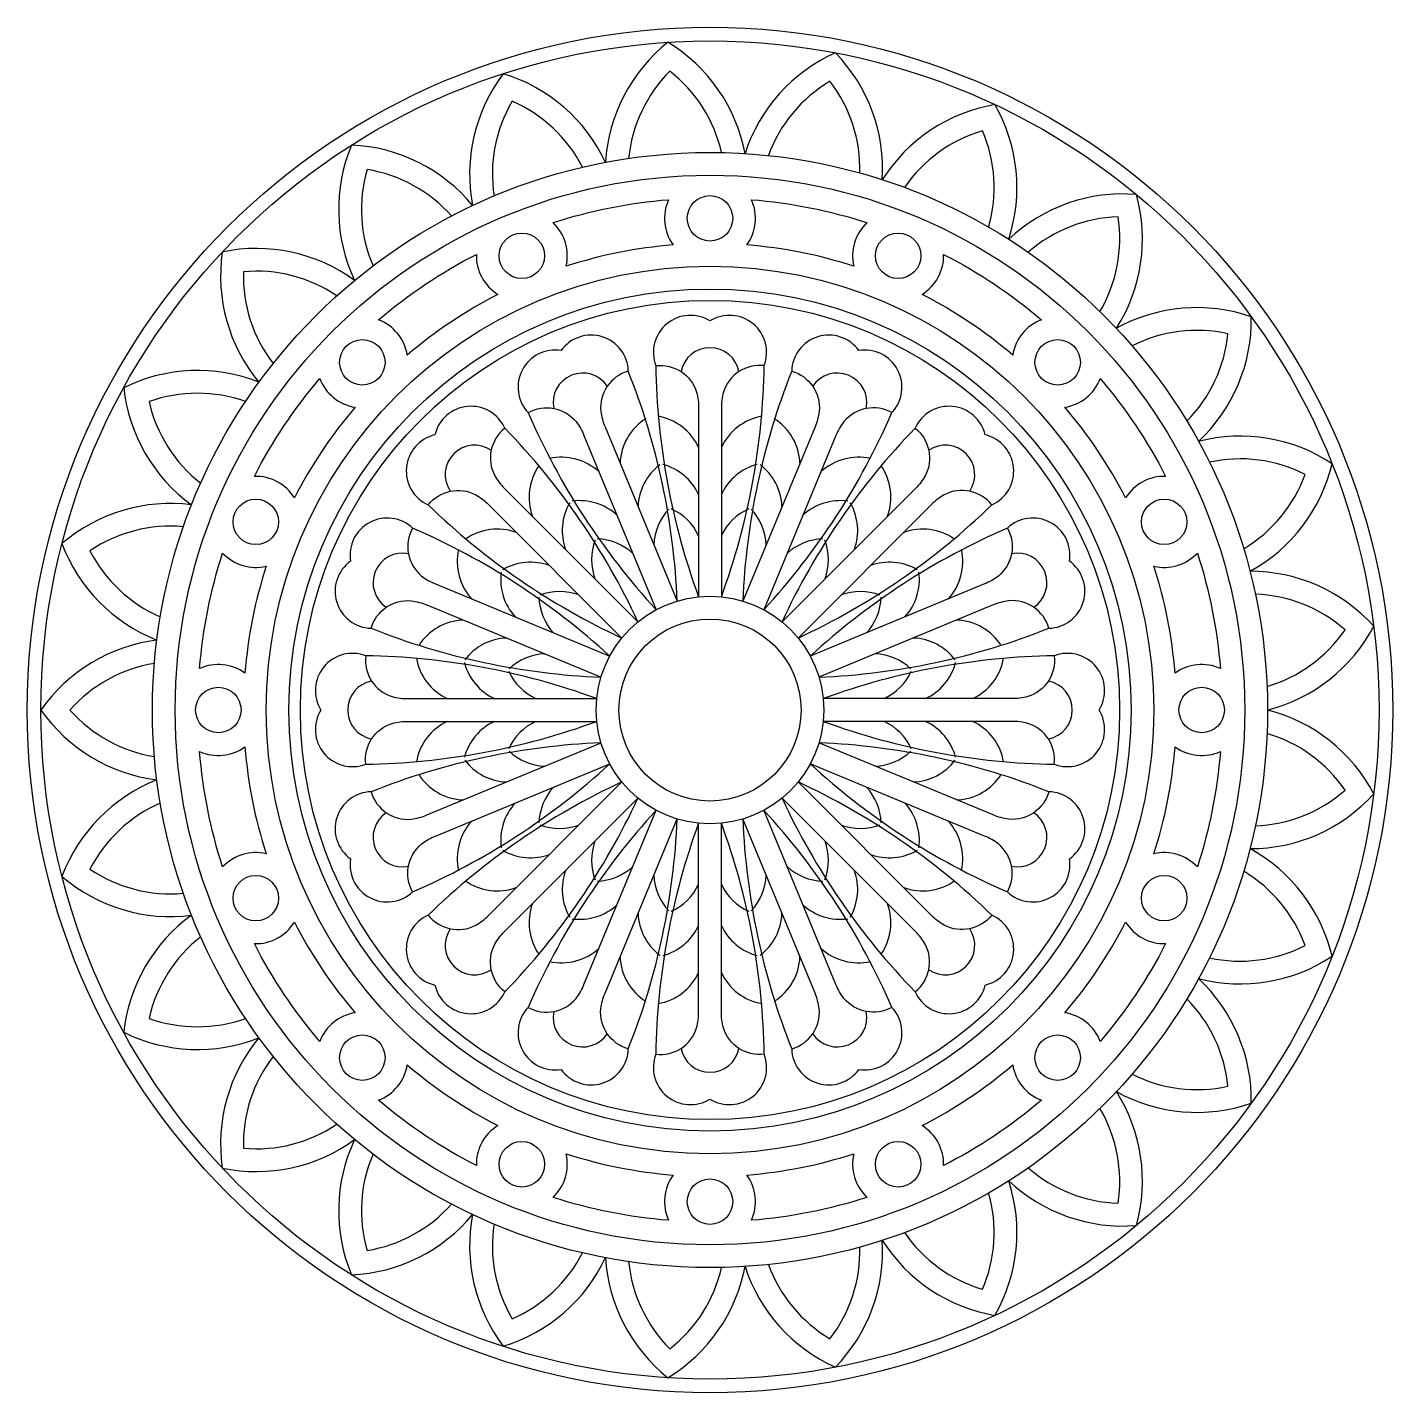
# Model space of a CAD drawing. Extents: x 108 to 458, y 28 to 378.
import ezdxf

# ---------------------------------------------------------------- set-up
doc = ezdxf.new("R2010")
doc.units = 0
doc.header["$LTSCALE"] = 10
doc.header["$MEASUREMENT"] = 0
for name, color, linetype in [('3', 3, 'CONTINUOUS'), ('4', 4, 'CONTINUOUS'), ('7', 7, 'CONTINUOUS')]:
    doc.layers.add(name, color=color, linetype=linetype)

msp = doc.modelspace()

# ---------------------------------------------------------------- linework, layer by layer
at = {"layer": '3'}
for points in [[(292.18, 346.09, 0.212413), (272.43, 374.62, 0.212413), (256.42, 343.84)], [(327.37, 339.38, 0.212413), (315.34, 371.92, 0.212413), (292.18, 346.09)], [(256.42, 343.84, 0.212413), (230.21, 366.56, 0.212413), (222.35, 332.77)], [(286.17, 346.34, 0.17287), (272.9, 367.22, 0.17287), (262.35, 344.84, 0.17287)], [(321.61, 341.11, 0.17287), (313.95, 364.63, 0.17287), (298.17, 345.58, 0.17287)], [(250.54, 342.59, 0.17287), (232.5, 359.51, 0.17287), (227.85, 335.21, 0.17287)], [(359.78, 324.12, 0.212413), (356.22, 358.63, 0.212413), (327.37, 339.38)], [(354.63, 327.24, 0.17287), (353.07, 351.92, 0.17287), (333.05, 337.4, 0.17287)], [(222.35, 332.77, 0.212413), (191.31, 348.26, 0.212413), (192.1, 313.57)], [(216.96, 330.09, 0.17287), (195.28, 342, 0.17287), (196.82, 317.31, 0.17287)], [(387.38, 301.29, 0.212413), (392.52, 335.6, 0.212413), (359.78, 324.12)], [(383.17, 305.58, 0.17287), (387.79, 329.88, 0.17287), (364.79, 320.79, 0.17287)], [(192.1, 313.57, 0.212413), (158.18, 320.85, 0.212413), (167.58, 287.46)], [(187.55, 309.64, 0.17287), (163.59, 315.78, 0.17287), (171.22, 292.25, 0.17287)], [(286.12, 232.47, 0.084393), (297.09, 291.72, 0.717414), (283.2, 303.19, 0.717414), (269.31, 291.72, 0.084393), (280.28, 232.47)], [(408.44, 272.3, 0.212413), (421.95, 304.26, 0.212413), (387.38, 301.29)], [(274.79, 231.38, 0.084393), (262.26, 290.31, 0.717414), (245.03, 295.6, 0.717414), (236.59, 279.68, 0.084393), (269.4, 229.15)], [(297, 229.15, 0.084393), (329.81, 279.68, 0.717414), (321.37, 295.6, 0.717414), (304.14, 290.31, 0.084393), (291.61, 231.38)], [(405.43, 277.51, 0.17287), (415.95, 299.9, 0.17287), (391.41, 296.82, 0.17287)], [(269.31, 291.72, -0.361722), (279.77, 284.89, -0.064166), (280.28, 280.82), (280.28, 232.47)], [(297.09, 291.72, 0.361722), (286.63, 284.89, 0.064166), (286.12, 280.82), (286.12, 232.47)], [(167.58, 287.46, 0.212413), (132.92, 286.07, 0.212413), (150.32, 256.06)], [(262.26, 290.31, 0.361722), (255.21, 280, 0.064166), (256.29, 276.05), (274.79, 231.38)], [(304.14, 290.31, -0.361722), (311.2, 280, -0.064166), (310.12, 276.05), (291.61, 231.38)], [(164.15, 282.52, 0.17287), (139.41, 282.5, 0.17287), (152.65, 261.61, 0.17287)], [(264.74, 226.04, 0.084393), (230.61, 275.69, 0.717414), (212.68, 273.98, 0.717414), (210.97, 256.04, 0.084393), (260.62, 221.91)], [(236.59, 279.68, -0.361722), (248.87, 277.38, -0.064166), (250.9, 273.82), (269.4, 229.15)], [(329.81, 279.68, 0.361722), (317.54, 277.38, 0.064166), (315.5, 273.82), (297, 229.15)], [(305.78, 221.91, 0.084393), (355.43, 256.04, 0.717414), (353.73, 273.98, 0.717414), (335.79, 275.69, 0.084393), (301.66, 226.04)], [(230.61, 275.69, 0.361722), (228.04, 263.46, 0.064166), (230.55, 260.23), (264.74, 226.04)], [(335.79, 275.69, -0.361722), (338.36, 263.46, -0.064166), (335.85, 260.23), (301.66, 226.04)], [(421.63, 239, 0.212413), (442.66, 266.59, 0.212413), (408.44, 272.3)], [(420.01, 244.79, 0.17287), (435.76, 263.86, 0.17287), (411.23, 266.97, 0.17287)], [(210.97, 256.04, -0.361722), (223.19, 258.61, -0.064166), (226.43, 256.1), (260.62, 221.91)], [(355.43, 256.04, 0.361722), (343.21, 258.61, 0.064166), (339.97, 256.1), (305.78, 221.91)], [(150.32, 256.06, 0.212413), (117.09, 246.1, 0.212413), (141.41, 221.37)], [(257.51, 217.25, 0.084393), (206.97, 250.06, 0.717414), (191.06, 241.62, 0.717414), (196.34, 224.4, 0.084393), (255.27, 211.86)], [(311.13, 211.86, 0.084393), (370.06, 224.4, 0.717414), (375.35, 241.62, 0.717414), (359.43, 250.06, 0.084393), (308.9, 217.25)], [(148.22, 250.43, 0.17287), (124.27, 244.26, 0.17287), (142.29, 227.32, 0.17287)], [(206.97, 250.06, 0.361722), (209.28, 237.79, 0.064166), (212.84, 235.76), (257.51, 217.25)], [(359.43, 250.06, -0.361722), (357.13, 237.79, -0.064166), (353.57, 235.76), (308.9, 217.25)], [(426.12, 203.45, 0.212413), (453.35, 224.95, 0.212413), (421.63, 239)], [(196.34, 224.4, -0.361722), (206.65, 231.45, -0.064166), (210.6, 230.37), (255.27, 211.86)], [(370.06, 224.4, 0.361722), (359.75, 231.45, 0.064166), (355.8, 230.37), (311.13, 211.86)], [(425.99, 209.47, 0.17287), (445.99, 224.02, 0.17287), (423, 233.14, 0.17287)], [(141.41, 221.37, 0.212413), (111.7, 203.45, 0.212413), (141.41, 185.54)], [(254.18, 206.37, 0.084393), (194.94, 217.35, 0.717414), (183.47, 203.45, 0.717414), (194.94, 189.56, 0.084393), (254.18, 200.54)], [(194.94, 217.35, 0.361722), (201.76, 206.88, 0.064166), (205.83, 206.37), (254.18, 206.37)], [(312.22, 200.54, 0.084393), (371.46, 189.56, 0.717414), (382.94, 203.45, 0.717414), (371.46, 217.35, 0.084393), (312.22, 206.37)], [(371.46, 217.35, -0.361722), (364.64, 206.88, -0.064166), (360.57, 206.37), (312.22, 206.37)], [(140.78, 215.38, 0.17287), (119.12, 203.45, 0.17287), (140.78, 191.52, 0.17287)], [(421.63, 167.91, 0.212413), (453.35, 181.96, 0.212413), (426.12, 203.45)], [(194.94, 189.56, -0.361722), (201.76, 200.02, -0.064166), (205.83, 200.54), (254.18, 200.54)], [(371.46, 189.56, 0.361722), (364.64, 200.02, 0.064166), (360.57, 200.54), (312.22, 200.54)], [(423, 173.77, 0.17287), (445.99, 182.89, 0.17287), (425.99, 197.44, 0.17287)], [(255.27, 195.04, 0.084393), (196.34, 182.51, 0.717414), (191.06, 165.29, 0.717414), (206.97, 156.84, 0.084393), (257.51, 189.65)], [(196.34, 182.51, 0.361722), (206.65, 175.46, 0.064166), (210.6, 176.54), (255.27, 195.04)], [(308.9, 189.65, 0.084393), (359.43, 156.84, 0.717414), (375.35, 165.29, 0.717414), (370.06, 182.51, 0.084393), (311.13, 195.04)], [(370.06, 182.51, -0.361722), (359.75, 175.46, -0.064166), (355.8, 176.54), (311.13, 195.04)], [(206.97, 156.84, -0.361722), (209.28, 169.12, -0.064166), (212.84, 171.15), (257.51, 189.65)], [(359.43, 156.84, 0.361722), (357.13, 169.12, 0.064166), (353.57, 171.15), (308.9, 189.65)], [(141.41, 185.54, 0.212413), (117.09, 160.8, 0.212413), (150.32, 150.84)], [(260.62, 185, 0.084393), (210.97, 150.87, 0.717414), (212.68, 132.93, 0.717414), (230.61, 131.22, 0.084393), (264.74, 180.87)], [(210.97, 150.87, 0.361722), (223.19, 148.29, 0.064166), (226.43, 150.81), (260.62, 185)], [(301.66, 180.87, 0.084393), (335.79, 131.22, 0.717414), (353.73, 132.93, 0.717414), (355.43, 150.87, 0.084393), (305.78, 185)], [(355.43, 150.87, -0.361722), (343.21, 148.29, -0.064166), (339.97, 150.81), (305.78, 185)], [(142.29, 179.59, 0.17287), (124.27, 162.65, 0.17287), (148.22, 156.48, 0.17287)], [(230.61, 131.22, -0.361722), (228.04, 143.44, -0.064166), (230.55, 146.68), (264.74, 180.87)], [(335.79, 131.22, 0.361722), (338.36, 143.44, 0.064166), (335.85, 146.68), (301.66, 180.87)], [(269.4, 177.76, 0.084393), (236.59, 127.23, 0.717414), (245.03, 111.31, 0.717414), (262.26, 116.59, 0.084393), (274.79, 175.53)], [(236.59, 127.23, 0.361722), (248.87, 129.53, 0.064166), (250.9, 133.09), (269.4, 177.76)], [(262.26, 116.59, -0.361722), (255.21, 126.9, -0.064166), (256.29, 130.86), (274.79, 175.53)], [(291.61, 175.53, 0.084393), (304.14, 116.59, 0.717414), (321.37, 111.31, 0.717414), (329.81, 127.23, 0.084393), (297, 177.76)], [(304.14, 116.59, 0.361722), (311.2, 126.9, 0.064166), (310.12, 130.86), (291.61, 175.53)], [(329.81, 127.23, -0.361722), (317.54, 129.53, -0.064166), (315.5, 133.09), (297, 177.76)], [(280.28, 174.43, 0.084393), (269.31, 115.19, 0.717414), (283.2, 103.72, 0.717414), (297.09, 115.19, 0.084393), (286.12, 174.43)], [(269.31, 115.19, 0.361722), (279.77, 122.02, 0.064166), (280.28, 126.08), (280.28, 174.43)], [(297.09, 115.19, -0.361722), (286.63, 122.02, -0.064166), (286.12, 126.08), (286.12, 174.43)], [(408.44, 134.6, 0.212413), (442.66, 140.32, 0.212413), (421.63, 167.91)], [(411.23, 139.93, 0.17287), (435.76, 143.05, 0.17287), (420.01, 162.12, 0.17287)], [(150.32, 150.84, 0.212413), (132.92, 120.83, 0.212413), (167.58, 119.45)], [(152.65, 145.3, 0.17287), (139.41, 124.4, 0.17287), (164.15, 124.39, 0.17287)], [(387.38, 105.62, 0.212413), (421.95, 102.65, 0.212413), (408.44, 134.6)], [(391.41, 110.09, 0.17287), (415.95, 107.01, 0.17287), (405.43, 129.39, 0.17287)], [(167.58, 119.45, 0.212413), (158.18, 86.05, 0.212413), (192.1, 93.33)], [(171.22, 114.66, 0.17287), (163.59, 91.13, 0.17287), (187.55, 97.27, 0.17287)], [(359.78, 82.79, 0.212413), (392.52, 71.31, 0.212413), (387.38, 105.62)], [(364.79, 86.11, 0.17287), (387.79, 77.02, 0.17287), (383.17, 101.32, 0.17287)], [(192.1, 93.33, 0.212413), (191.31, 58.65, 0.212413), (222.35, 74.14)], [(196.82, 89.6, 0.17287), (195.28, 64.91, 0.17287), (216.96, 76.81, 0.17287)], [(327.37, 67.53, 0.212413), (356.22, 48.28, 0.212413), (359.78, 82.79)], [(333.05, 69.51, 0.17287), (353.07, 54.98, 0.17287), (354.63, 79.67, 0.17287)], [(222.35, 74.14, 0.212413), (230.21, 40.35, 0.212413), (256.42, 63.07)], [(227.85, 71.69, 0.17287), (232.5, 47.4, 0.17287), (250.54, 64.32, 0.17287)], [(292.18, 60.82, 0.212413), (315.34, 34.99, 0.212413), (327.37, 67.53)], [(256.42, 63.07, 0.212413), (272.43, 32.29, 0.212413), (292.18, 60.82)], [(298.17, 61.32, 0.17287), (313.95, 42.27, 0.17287), (321.61, 65.79, 0.17287)], [(262.35, 62.07, 0.17287), (272.9, 39.69, 0.17287), (286.17, 60.57, 0.17287)]]:
    msp.add_lwpolyline(points, format="xyb", dxfattribs=at)
for points in [[(242.97, 328.39, -0.057658), (272.56, 334.27, 0.268018), (273.74, 322.66, 0.05864), (246.32, 317.21, 0.268018)], [(293.84, 334.27, -0.057658), (323.43, 328.39, 0.268018), (320.08, 317.21, 0.05864), (292.66, 322.66, 0.268018)], [(198.22, 303.48, -0.057658), (223.31, 320.24, 0.268018), (228.84, 309.97, 0.05864), (205.6, 294.44, 0.268018)], [(343.09, 320.24, -0.057658), (368.18, 303.48, 0.268018), (360.8, 294.44, 0.05864), (337.56, 309.97, 0.268018)], [(166.41, 263.35, -0.057658), (183.18, 288.43, 0.268018), (192.22, 281.06, 0.05864), (176.69, 257.81, 0.268018)], [(383.23, 288.43, -0.057658), (399.99, 263.35, 0.268018), (389.72, 257.81, 0.05864), (374.18, 281.06, 0.268018)], [(152.38, 214.09, -0.057658), (158.27, 243.68, 0.268018), (169.45, 240.33, 0.05864), (163.99, 212.92, 0.268018)], [(408.13, 243.68, -0.057658), (414.02, 214.09, 0.268018), (402.41, 212.92, 0.05864), (396.96, 240.33, 0.268018)], [(158.27, 163.22, -0.057658), (152.38, 192.81, 0.268018), (163.99, 193.99, 0.05864), (169.45, 166.58, 0.268018)], [(414.02, 192.81, -0.057658), (408.13, 163.22, 0.268018), (396.96, 166.58, 0.05864), (402.41, 193.99, 0.268018)], [(183.18, 118.48, -0.057658), (166.41, 143.56, 0.268018), (176.69, 149.09, 0.05864), (192.22, 125.85, 0.268018)], [(399.99, 143.56, -0.057658), (383.23, 118.48, 0.268018), (374.18, 125.85, 0.05864), (389.72, 149.09, 0.268018)], [(223.31, 86.67, -0.057658), (198.22, 103.43, 0.268018), (205.6, 112.47, 0.05864), (228.84, 96.94, 0.268018)], [(368.18, 103.43, -0.057658), (343.09, 86.67, 0.268018), (337.56, 96.94, 0.05864), (360.8, 112.47, 0.268018)], [(272.56, 72.64, -0.057658), (242.97, 78.52, 0.268018), (246.32, 89.7, 0.05864), (273.74, 84.25, 0.268018)], [(323.43, 78.52, -0.057658), (293.84, 72.64, 0.268018), (292.66, 84.25, 0.05864), (320.08, 89.7, 0.268018)]]:
    msp.add_lwpolyline(points, format="xyb", close=True, dxfattribs=at)
for centre, radius in [((283.2, 203.45), 171.5), ((283.2, 329.49), 5.83), ((234.97, 319.89), 5.83), ((331.43, 319.89), 5.83), ((283.2, 203.45), 107.92), ((283.2, 203.45), 105), ((194.08, 292.57), 5.83), ((372.32, 292.57), 5.83), ((166.76, 251.68), 5.83), ((399.64, 251.68), 5.83), ((283.2, 203.45), 29.17), ((283.2, 203.45), 23.33), ((157.17, 203.45), 5.83), ((409.24, 203.45), 5.83), ((166.76, 155.22), 5.83), ((399.64, 155.22), 5.83), ((194.08, 114.33), 5.83), ((372.32, 114.33), 5.83), ((234.97, 87.01), 5.83), ((331.43, 87.01), 5.83), ((283.2, 77.42), 5.83)]:
    msp.add_circle(centre, radius, dxfattribs=at)
for centre, radius, start, end in [((283.2, 288.75), 7.57, 11.0251, 168.9749), ((250.56, 282.26), 7.57, 33.5251, 191.4749), ((315.84, 282.26), 7.57, 348.5251, 146.4749), ((274.22, 266.18), 14.08, 122.0737, 177.7039), ((267.5, 264.85), 14.08, 24.7961, 80.4263), ((298.9, 264.85), 14.08, 99.5737, 155.2039), ((292.19, 266.18), 14.08, 2.2961, 57.9263), ((222.89, 263.77), 7.57, 56.0251, 213.9749), ((343.51, 263.77), 7.57, 326.0251, 123.9749), ((250.89, 257.97), 14.08, 144.5737, 200.2039), ((245.2, 254.16), 14.08, 47.2961, 102.9263), ((278.82, 255.06), 14.08, 127.1903, 177.7039), ((267.5, 252.8), 14.08, 24.7961, 75.3097), ((298.9, 252.8), 14.08, 104.6903, 155.2039), ((287.58, 255.06), 14.08, 2.2961, 52.8097), ((321.2, 254.16), 14.08, 77.0737, 132.7039), ((315.51, 257.97), 14.08, 339.7961, 35.4263), ((259.41, 249.45), 14.08, 149.6903, 200.2039), ((249.81, 243.04), 14.08, 47.2961, 97.8097), ((316.59, 243.04), 14.08, 82.1903, 132.7039), ((306.99, 249.45), 14.08, 339.7961, 30.3097), ((282.89, 245.25), 14.08, 136.5839, 177.7039), ((267.5, 242.18), 14.08, 24.7961, 65.9161), ((298.9, 242.18), 14.08, 114.0839, 155.2039), ((283.52, 245.25), 14.08, 2.2961, 43.4161), ((228.69, 235.76), 14.08, 69.7961, 125.4263), ((337.72, 235.76), 14.08, 54.5737, 110.2039), ((266.92, 241.94), 14.08, 159.0839, 200.2039), ((253.87, 233.23), 14.08, 47.2961, 88.4161), ((312.53, 233.23), 14.08, 91.5839, 132.7039), ((299.49, 241.94), 14.08, 339.7961, 20.9161), ((204.4, 236.09), 7.57, 78.5251, 236.4749), ((232.49, 241.45), 14.08, 167.0737, 222.7039), ((333.91, 241.45), 14.08, 317.2961, 12.9263), ((362, 236.09), 7.57, 303.5251, 101.4749), ((243.62, 236.85), 14.08, 172.1903, 222.7039), ((237.2, 227.25), 14.08, 69.7961, 120.3097), ((329.2, 227.25), 14.08, 59.6903, 110.2039), ((322.79, 236.85), 14.08, 317.2961, 7.8097), ((253.43, 232.78), 14.08, 181.5839, 222.7039), ((244.71, 219.74), 14.08, 69.7961, 110.9161), ((321.69, 219.74), 14.08, 69.0839, 110.2039), ((312.98, 232.78), 14.08, 317.2961, 358.4161), ((220.47, 212.44), 14.08, 92.2961, 147.9263), ((345.93, 212.44), 14.08, 32.0737, 87.7039), ((231.6, 207.83), 14.08, 92.2961, 142.8097), ((334.8, 207.83), 14.08, 37.1903, 87.7039), ((241.41, 203.77), 14.08, 92.2961, 133.4161), ((324.99, 203.77), 14.08, 46.5839, 87.7039), ((221.81, 219.16), 14.08, 189.5737, 245.2039), ((233.85, 219.16), 14.08, 194.6903, 245.2039), ((332.55, 219.16), 14.08, 294.7961, 345.3097), ((344.59, 219.16), 14.08, 294.7961, 350.4263), ((197.91, 203.45), 7.57, 101.0251, 258.9749), ((244.47, 219.16), 14.08, 204.0839, 245.2039), ((321.93, 219.16), 14.08, 294.7961, 335.9161), ((368.5, 203.45), 7.57, 281.0251, 78.9749), ((221.81, 187.75), 14.08, 114.7961, 170.4263), ((233.85, 187.75), 14.08, 114.7961, 165.3097), ((244.47, 187.75), 14.08, 114.7961, 155.9161), ((321.93, 187.75), 14.08, 24.0839, 65.2039), ((332.55, 187.75), 14.08, 14.6903, 65.2039), ((344.59, 187.75), 14.08, 9.5737, 65.2039), ((241.41, 203.14), 14.08, 226.5839, 267.7039), ((324.99, 203.14), 14.08, 272.2961, 313.4161), ((231.6, 199.08), 14.08, 217.1903, 267.7039), ((334.8, 199.08), 14.08, 272.2961, 322.8097), ((220.47, 194.47), 14.08, 212.0737, 267.7039), ((345.93, 194.47), 14.08, 272.2961, 327.9263), ((253.43, 174.12), 14.08, 137.2961, 178.4161), ((312.98, 174.12), 14.08, 1.5839, 42.7039), ((243.62, 170.06), 14.08, 137.2961, 187.8097), ((322.79, 170.06), 14.08, 352.1903, 42.7039), ((204.4, 170.81), 7.57, 123.5251, 281.4749), ((232.49, 165.45), 14.08, 137.2961, 192.9263), ((333.91, 165.45), 14.08, 347.0737, 42.7039), ((362, 170.81), 7.57, 258.5251, 56.4749), ((244.71, 187.17), 14.08, 249.0839, 290.2039), ((321.69, 187.17), 14.08, 249.7961, 290.9161), ((266.92, 164.96), 14.08, 159.7961, 200.9161), ((299.49, 164.96), 14.08, 339.0839, 20.2039), ((237.2, 179.66), 14.08, 239.6903, 290.2039), ((329.2, 179.66), 14.08, 249.7961, 300.3097), ((259.41, 157.45), 14.08, 159.7961, 210.3097), ((253.87, 173.68), 14.08, 271.5839, 312.7039), ((282.89, 161.66), 14.08, 182.2961, 223.4161), ((283.52, 161.66), 14.08, 316.5839, 357.7039), ((312.53, 173.68), 14.08, 227.2961, 268.4161), ((306.99, 157.45), 14.08, 329.6903, 20.2039), ((228.69, 171.15), 14.08, 234.5737, 290.2039), ((267.5, 164.72), 14.08, 294.0839, 335.2039), ((298.9, 164.72), 14.08, 204.7961, 245.9161), ((337.72, 171.15), 14.08, 249.7961, 305.4263), ((250.89, 148.94), 14.08, 159.7961, 215.4263), ((249.81, 163.87), 14.08, 262.1903, 312.7039), ((278.82, 151.85), 14.08, 182.2961, 232.8097), ((287.58, 151.85), 14.08, 307.1903, 357.7039), ((316.59, 163.87), 14.08, 227.2961, 277.8097), ((315.51, 148.94), 14.08, 324.5737, 20.2039), ((222.89, 143.14), 7.57, 146.0251, 303.9749), ((267.5, 154.1), 14.08, 284.6903, 335.2039), ((298.9, 154.1), 14.08, 204.7961, 255.3097), ((343.51, 143.14), 7.57, 236.0251, 33.9749), ((245.2, 152.74), 14.08, 257.0737, 312.7039), ((274.22, 140.73), 14.08, 182.2961, 237.9263), ((292.19, 140.73), 14.08, 302.0737, 357.7039), ((321.2, 152.74), 14.08, 227.2961, 282.9263), ((267.5, 142.06), 14.08, 279.5737, 335.2039), ((298.9, 142.06), 14.08, 204.7961, 260.4263), ((250.56, 124.65), 7.57, 168.5251, 326.4749), ((315.84, 124.65), 7.57, 213.5251, 11.4749), ((283.2, 118.16), 7.57, 191.0251, 348.9749)]:
    msp.add_arc(centre, radius, start, end, dxfattribs=at)
at = {"layer": '4'}
msp.add_circle((283.2, 203.45), 175, dxfattribs=at)
at = {"layer": '7'}
for radius in [142.92, 137.08, 113.75]:
    msp.add_circle((283.2, 203.45), radius, dxfattribs=at)

doc.saveas('drawing.dxf')
